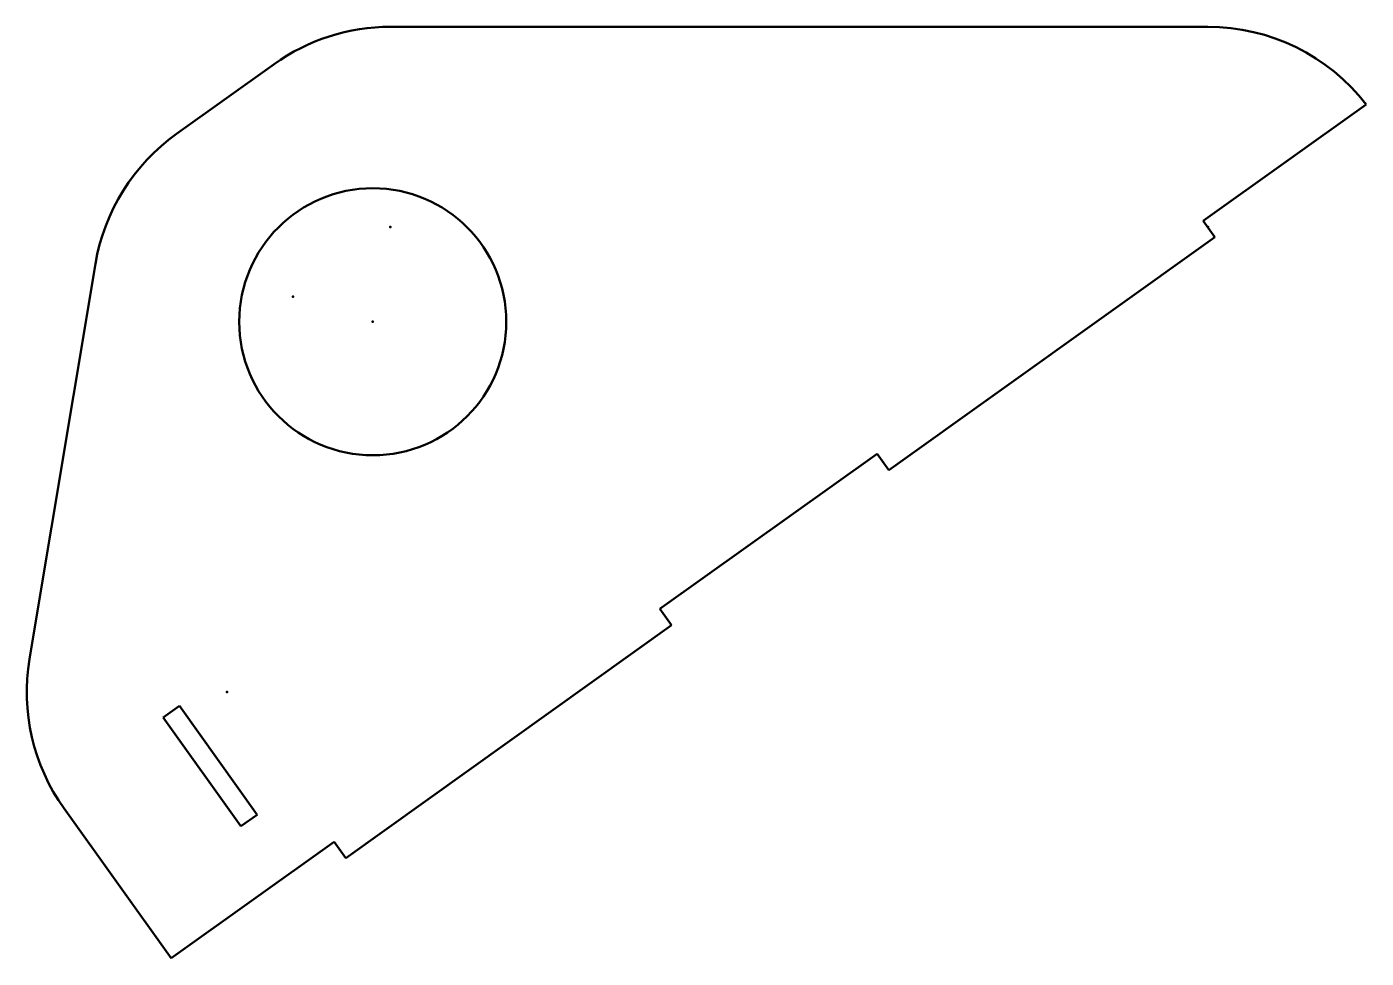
# Model space of a CAD drawing. Header units: millimetres. Extents: x -24 to 76, y -7 to 62.
import ezdxf

# ---------------------------------------------------------------- set-up
doc = ezdxf.new("R2010")
doc.units = ezdxf.units.MM
for name, color, linetype, lineweight in [('IV_ARC_CENTERS', 7, 'Continuous', 50), ('IV_INTERIOR_PROFILES', 7, 'Continuous', 50), ('IV_OUTER_PROFILE', 7, 'Continuous', 50)]:
    doc.layers.add(name, color=color, linetype=linetype, lineweight=lineweight)

msp = doc.modelspace()

# ---------------------------------------------------------------- linework, layer by layer
at = {"layer": 'IV_ARC_CENTERS'}
for p in [(3.35, 47.25), (64.58, 47.25), (-3.95, 42.03), (2.03, 40.16), (-8.89, 12.44)]:
    msp.add_point(p, dxfattribs=at)
at = {"layer": 'IV_INTERIOR_PROFILES'}
for p, q in [((-13.66, 10.52), (-12.44, 11.39)), ((-12.44, 11.39), (-6.63, 3.25)), ((-7.85, 2.38), (-13.66, 10.52)), ((-6.63, 3.25), (-7.85, 2.38))]:
    msp.add_line(p, q, dxfattribs=at)
msp.add_circle((2.03, 40.16), 10, dxfattribs=at)
at = {"layer": 'IV_OUTER_PROFILE'}
for p, q in [((3.35, 62.25), (64.58, 62.25)), ((-12.67, 54.24), (-5.36, 59.46)), ((76.43, 56.44), (64.23, 47.72)), ((64.23, 47.72), (65.1, 46.5)), ((65.1, 46.5), (40.69, 29.06)), ((-23.68, 14.91), (-18.75, 44.5)), ((39.81, 30.28), (23.54, 18.66)), ((40.69, 29.06), (39.81, 30.28)), ((23.54, 18.66), (24.41, 17.44)), ((24.41, 17.44), (0, 0)), ((-13.08, -7.5), (-21.09, 3.72)), ((-0.87, 1.22), (-13.08, -7.5)), ((0, 0), (-0.87, 1.22))]:
    msp.add_line(p, q, dxfattribs=at)
for centre, start, end in [((3.35, 47.25), 90, 125.5377), ((64.58, 47.25), 37.7711, 90), ((-3.95, 42.03), 125.5377, 170.5377), ((-8.89, 12.44), 170.5377, 215.5377)]:
    msp.add_arc(centre, 15, start, end, dxfattribs=at)

doc.saveas('drawing.dxf')
